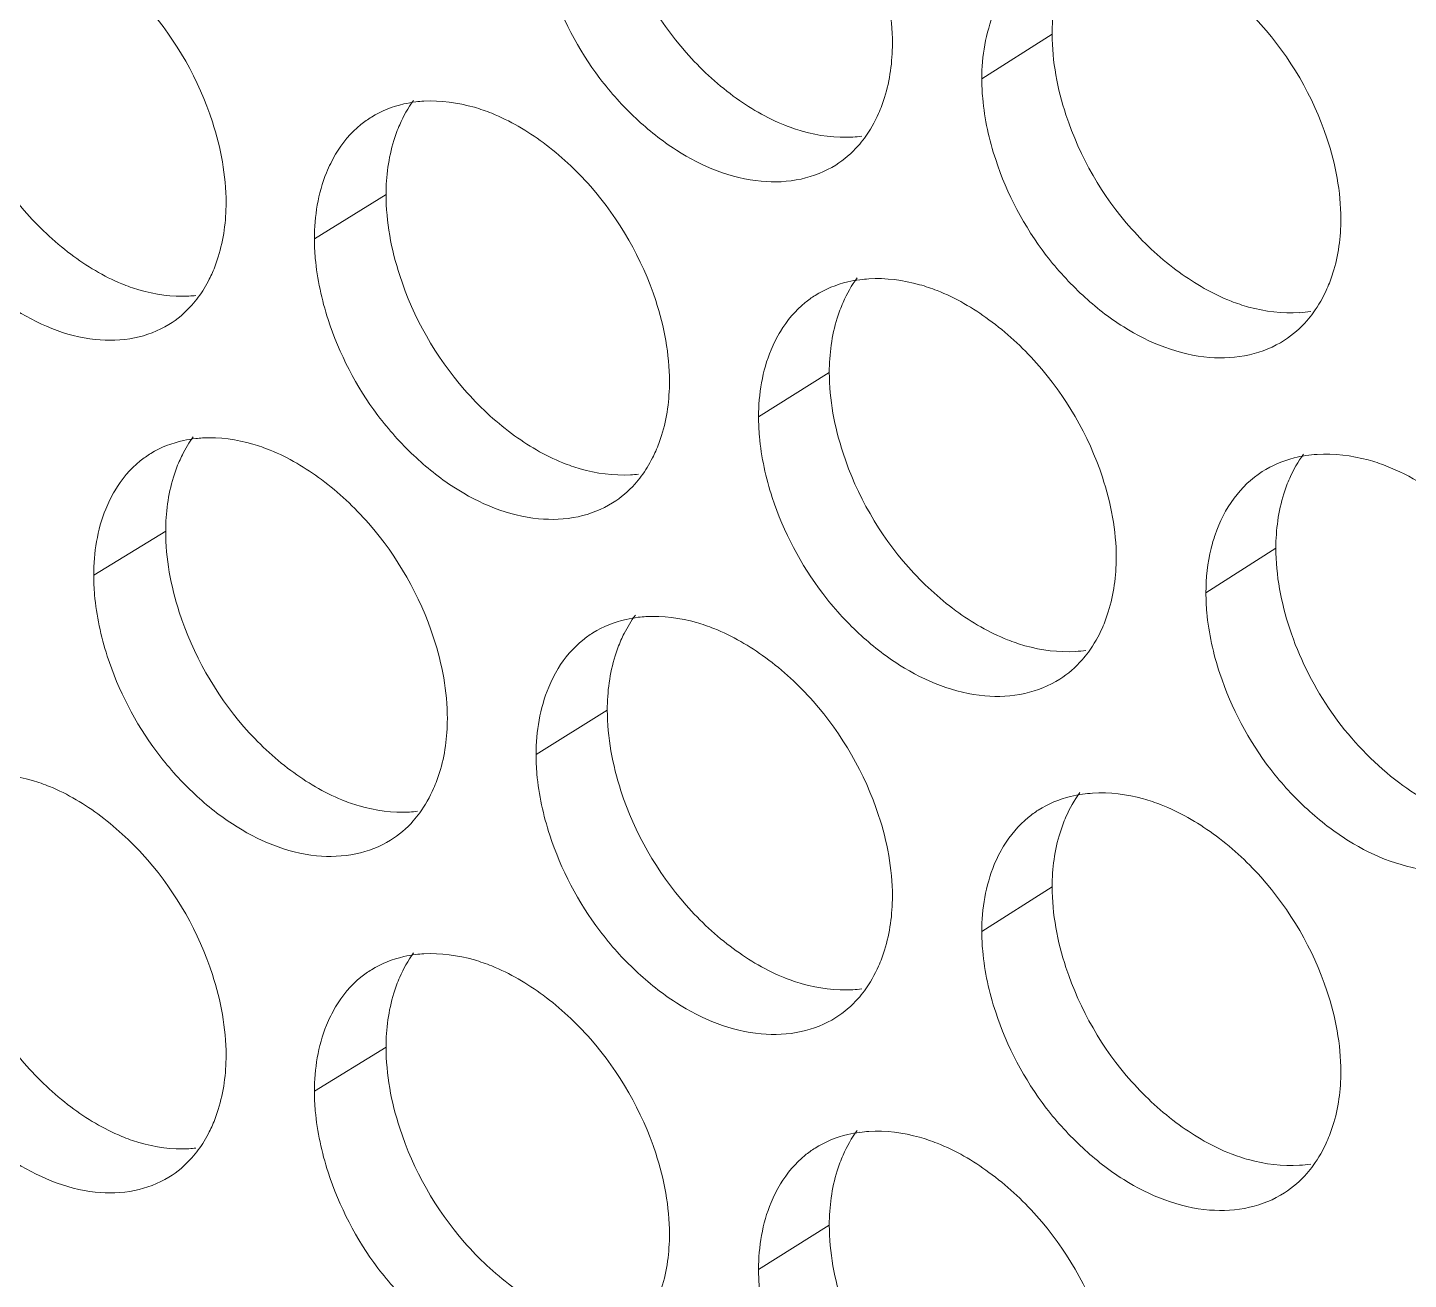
# Model space of a CAD drawing. Header units: millimetres. Extents: x 1177 to 4147, y 93 to 2194.
# Drawn here: x 2623.16 to 2635.9, y 749.04 to 760.61 of the extents above; entities that cross this region are included whole.
import ezdxf

# ---------------------------------------------------------------- set-up
doc = ezdxf.new("R2010")
doc.units = ezdxf.units.MM
doc.header["$LTSCALE"] = 0.1
doc.layers.get('0').update_dxf_attribs({"lineweight": 13})
doc.layers.add('标注', color=251, linetype='Continuous', lineweight=9)

# ---------------------------------------------------------------- blocks, each defined once
blk = doc.blocks.new('02')
for points, knots in [([(4627.348, 522.744), (4597.363, 531.299), (4553.55, 545.69), (4497.641, 568.487), (4458.71, 586.649), (4422.281, 606.068), (4388.51, 626.659), (4357.551, 648.334), (4338.416, 663.815), (4329.392, 671.722)], [0, 0, 0, 0, 0.278685, 0.411475, 0.539478, 0.662459, 0.780251, 0.892768, 1, 1, 1, 1]), ([(4626.906, 521.428), (4597.052, 529.945), (4553.424, 544.261), (4497.732, 566.923), (4458.929, 584.973), (4422.597, 604.269), (4388.892, 624.729), (4357.964, 646.263), (4338.829, 661.641), (4329.798, 669.496)], [0, 0, 0, 0, 0.278468, 0.411196, 0.539177, 0.662176, 0.780023, 0.892638, 1, 1, 1, 1]), ([(4628.518, 518.372), (4598.337, 526.935), (4554.235, 541.353), (4497.955, 564.22), (4458.766, 582.448), (4422.099, 601.945), (4388.114, 622.628), (4356.965, 644.402), (4337.717, 659.96), (4328.641, 667.907)], [0, 0, 0, 0, 0.278732, 0.411552, 0.539576, 0.662563, 0.780343, 0.892822, 1, 1, 1, 1]), ([(4328.202, 667.332), (4337.3, 659.316), (4356.601, 643.626), (4387.852, 621.677), (4421.956, 600.844), (4458.755, 581.215), (4498.091, 562.874), (4554.59, 539.876), (4598.873, 525.389), (4629.18, 516.79)], [0, 0, 0, 0, 0.107262, 0.219794, 0.337581, 0.460553, 0.588547, 0.721328, 1, 1, 1, 1])]:
    blk.add_open_spline(points, degree=3, knots=knots)
at = {"layer": '标注'}
for p, q in [((4530.01, 677.763), (4529.082, 677.173)), ((4530.01, 677.763), (4529.082, 677.173)), ((4521.226, 675.646), (4520.281, 675.064)), ((4527.071, 673.3), (4526.138, 672.713)), ((4518.32, 671.204), (4517.37, 670.624)), ((4532.96, 670.982), (4532.038, 670.39)), ((4524.143, 668.845), (4523.204, 668.26)), ((4530.01, 666.513), (4529.082, 665.923)), ((4521.226, 664.396), (4520.281, 663.814)), ((4527.071, 662.05), (4526.138, 661.463))]:
    blk.add_line(p, q, dxfattribs=at)
for centre, radius, start, end in [((4521.82, 675.201), 1.68, 93.2591, 96.8777), ((4527.279, 678.09), 1.689, 273.4759, 277.4824), ((4527.279, 678.09), 1.689, 273.4759, 277.4824), ((4527.696, 672.834), 1.703, 93.4995, 97.4403), ((4518.536, 675.961), 1.657, 273.1165, 276.3409), ((4533.162, 675.789), 1.705, 273.7086, 278.7138), ((4533.162, 675.789), 1.705, 273.7086, 278.7138), ((4518.899, 670.766), 1.671, 93.1402, 96.3143), ((4533.615, 670.503), 1.719, 93.732, 98.663), ((4524.353, 673.626), 1.681, 273.3584, 276.8634), ((4524.753, 668.385), 1.695, 93.382, 96.8256), ((4530.215, 671.311), 1.697, 273.5926, 278.0992), ((4530.65, 666.04), 1.711, 93.6161, 98.0527), ((4521.439, 669.162), 1.666, 273.2354, 276.9082), ((4521.82, 663.951), 1.68, 93.2591, 96.8777), ((4527.279, 666.84), 1.689, 273.4759, 277.4824), ((4527.696, 661.584), 1.703, 93.4995, 97.4403), ((4518.536, 664.711), 1.657, 273.1165, 276.3409), ((4533.162, 664.539), 1.705, 273.7086, 278.7138)]:
    blk.add_arc(centre, radius, start, end, dxfattribs=at)
for points, knots in [([(4527.903, 677.638), (4527.903, 677.999), (4527.725, 678.938), (4527.096, 680.028), (4526.268, 680.795), (4525.793, 681.073), (4525.55, 681.17)], [0, 0, 0, 0, 0.242965, 0.633489, 0.824097, 1, 1, 1, 1]), ([(4527.903, 677.638), (4527.903, 677.999), (4527.725, 678.938), (4527.096, 680.028), (4526.268, 680.795), (4525.793, 681.073), (4525.55, 681.17)], [0, 0, 0, 0, 0.242965, 0.633489, 0.824097, 1, 1, 1, 1]), ([(4524.143, 680.095), (4524.143, 679.734), (4524.32, 678.796), (4524.944, 677.704), (4525.769, 676.936), (4526.243, 676.657), (4526.485, 676.56)], [0, 0, 0, 0, 0.243267, 0.6339, 0.824316, 1, 1, 1, 1]), ([(4524.143, 680.095), (4524.143, 679.734), (4524.32, 678.796), (4524.944, 677.704), (4525.769, 676.936), (4526.243, 676.657), (4526.485, 676.56)], [0, 0, 0, 0, 0.243267, 0.6339, 0.824316, 1, 1, 1, 1]), ([(4519.116, 675.537), (4519.116, 675.898), (4518.939, 676.837), (4518.318, 677.931), (4517.499, 678.704), (4517.029, 678.987), (4516.789, 679.085)], [0, 0, 0, 0, 0.243452, 0.63453, 0.824864, 1, 1, 1, 1]), ([(4533.817, 675.324), (4533.817, 675.684), (4533.637, 676.623), (4533.002, 677.711), (4532.168, 678.473), (4531.69, 678.749), (4531.446, 678.844)], [0, 0, 0, 0, 0.242644, 0.632801, 0.82359, 1, 1, 1, 1]), ([(4533.817, 675.324), (4533.817, 675.684), (4533.637, 676.623), (4533.002, 677.711), (4532.168, 678.473), (4531.69, 678.749), (4531.446, 678.844)], [0, 0, 0, 0, 0.242644, 0.632801, 0.82359, 1, 1, 1, 1]), ([(4530.192, 678.685), (4530.162, 678.617), (4530.052, 678.322), (4530.01, 678.003), (4530.01, 677.763)], [0, 0, 0, 0, 0.236699, 1, 1, 1, 1]), ([(4530.192, 678.685), (4530.162, 678.617), (4530.052, 678.322), (4530.01, 678.003), (4530.01, 677.763)], [0, 0, 0, 0, 0.236699, 1, 1, 1, 1]), ([(4523.385, 678.444), (4523.532, 677.991), (4523.869, 677.345), (4524.5, 676.645), (4525.173, 676.107), (4525.946, 675.787), (4526.693, 675.821), (4527.017, 675.948), (4527.156, 676.036)], [0, 0, 0, 0, 0.283814, 0.425007, 0.559995, 0.797345, 0.901745, 1, 1, 1, 1]), ([(4523.385, 678.444), (4523.532, 677.991), (4523.869, 677.345), (4524.5, 676.645), (4525.173, 676.107), (4525.946, 675.787), (4526.693, 675.821), (4527.017, 675.948), (4527.156, 676.036)], [0, 0, 0, 0, 0.283814, 0.425007, 0.559995, 0.797345, 0.901745, 1, 1, 1, 1]), ([(4529.37, 678.298), (4529.323, 678.221), (4529.148, 677.871), (4529.082, 677.472), (4529.082, 677.173)], [0, 0, 0, 0, 0.23391, 1, 1, 1, 1]), ([(4529.37, 678.298), (4529.323, 678.221), (4529.148, 677.871), (4529.082, 677.472), (4529.082, 677.173)], [0, 0, 0, 0, 0.23391, 1, 1, 1, 1]), ([(4515.425, 678.02), (4515.425, 677.659), (4515.6, 676.72), (4516.216, 675.624), (4517.032, 674.85), (4517.5, 674.567), (4517.74, 674.469)], [0, 0, 0, 0, 0.243755, 0.63494, 0.825083, 1, 1, 1, 1]), ([(4530.01, 677.763), (4530.01, 677.402), (4530.189, 676.464), (4530.818, 675.374), (4531.649, 674.611), (4532.126, 674.334), (4532.37, 674.239)], [0, 0, 0, 0, 0.242946, 0.633213, 0.82381, 1, 1, 1, 1]), ([(4530.01, 677.763), (4530.01, 677.402), (4530.189, 676.464), (4530.818, 675.374), (4531.649, 674.611), (4532.126, 674.334), (4532.37, 674.239)], [0, 0, 0, 0, 0.242946, 0.633213, 0.82381, 1, 1, 1, 1]), ([(4527.721, 676.717), (4527.752, 676.785), (4527.861, 677.08), (4527.903, 677.398), (4527.903, 677.638)], [0, 0, 0, 0, 0.236641, 1, 1, 1, 1]), ([(4527.721, 676.717), (4527.752, 676.785), (4527.861, 677.08), (4527.903, 677.398), (4527.903, 677.638)], [0, 0, 0, 0, 0.236641, 1, 1, 1, 1]), ([(4529.082, 677.173), (4529.082, 677.087), (4529.1, 676.726), (4529.179, 676.369), (4529.265, 676.108)], [0, 0, 0, 0, 0.239466, 1, 1, 1, 1]), ([(4529.082, 677.173), (4529.082, 677.087), (4529.1, 676.726), (4529.179, 676.369), (4529.265, 676.108)], [0, 0, 0, 0, 0.239466, 1, 1, 1, 1]), ([(4521.619, 676.868), (4521.566, 676.862), (4521.361, 676.827), (4521.163, 676.749), (4521.032, 676.668)], [0, 0, 0, 0, 0.256832, 1, 1, 1, 1]), ([(4522.619, 676.718), (4522.544, 676.748), (4522.257, 676.848), (4521.947, 676.89), (4521.724, 676.878)], [0, 0, 0, 0, 0.26544, 1, 1, 1, 1]), ([(4521.032, 676.668), (4520.984, 676.639), (4520.798, 676.506), (4520.648, 676.325), (4520.56, 676.177)], [0, 0, 0, 0, 0.245581, 1, 1, 1, 1]), ([(4524.963, 673.181), (4524.963, 673.541), (4524.785, 674.48), (4524.159, 675.572), (4523.334, 676.341), (4522.86, 676.621), (4522.619, 676.718)], [0, 0, 0, 0, 0.243126, 0.633835, 0.824352, 1, 1, 1, 1]), ([(4521.406, 676.568), (4521.376, 676.5), (4521.267, 676.204), (4521.226, 675.886), (4521.226, 675.646)], [0, 0, 0, 0, 0.236256, 1, 1, 1, 1]), ([(4526.485, 676.56), (4526.56, 676.531), (4526.848, 676.432), (4527.158, 676.391), (4527.381, 676.404)], [0, 0, 0, 0, 0.265051, 1, 1, 1, 1]), ([(4526.485, 676.56), (4526.56, 676.531), (4526.848, 676.432), (4527.158, 676.391), (4527.381, 676.404)], [0, 0, 0, 0, 0.265051, 1, 1, 1, 1]), ([(4514.648, 676.374), (4514.793, 675.923), (4515.124, 675.277), (4515.744, 674.574), (4516.404, 674.032), (4517.165, 673.703), (4517.903, 673.725), (4518.224, 673.846), (4518.362, 673.931)], [0, 0, 0, 0, 0.285015, 0.426566, 0.56171, 0.798641, 0.902454, 1, 1, 1, 1]), ([(4527.156, 676.036), (4527.265, 676.105), (4527.399, 676.22), (4527.507, 676.355), (4527.534, 676.391)], [0, 0, 0, 0, 0.745148, 1, 1, 1, 1]), ([(4527.156, 676.036), (4527.265, 676.105), (4527.399, 676.22), (4527.507, 676.355), (4527.534, 676.391)], [0, 0, 0, 0, 0.745148, 1, 1, 1, 1]), ([(4520.56, 676.177), (4520.514, 676.099), (4520.344, 675.752), (4520.281, 675.359), (4520.281, 675.064)], [0, 0, 0, 0, 0.233434, 1, 1, 1, 1]), ([(4529.265, 676.108), (4529.413, 675.655), (4529.755, 675.008), (4530.393, 674.309), (4531.074, 673.774), (4531.856, 673.461), (4532.608, 673.503), (4532.934, 673.634), (4533.074, 673.724)], [0, 0, 0, 0, 0.283024, 0.423982, 0.55887, 0.796498, 0.901283, 1, 1, 1, 1]), ([(4529.265, 676.108), (4529.413, 675.655), (4529.755, 675.008), (4530.393, 674.309), (4531.074, 673.774), (4531.856, 673.461), (4532.608, 673.503), (4532.934, 673.634), (4533.074, 673.724)], [0, 0, 0, 0, 0.283024, 0.423982, 0.55887, 0.796498, 0.901283, 1, 1, 1, 1]), ([(4521.226, 675.646), (4521.226, 675.286), (4521.402, 674.347), (4522.024, 673.254), (4522.845, 672.483), (4523.318, 672.203), (4523.559, 672.106)], [0, 0, 0, 0, 0.243429, 0.634245, 0.824571, 1, 1, 1, 1]), ([(4518.936, 674.616), (4518.965, 674.684), (4519.074, 674.979), (4519.116, 675.297), (4519.116, 675.537)], [0, 0, 0, 0, 0.236199, 1, 1, 1, 1]), ([(4533.633, 674.401), (4533.664, 674.47), (4533.774, 674.765), (4533.817, 675.084), (4533.817, 675.324)], [0, 0, 0, 0, 0.236936, 1, 1, 1, 1]), ([(4533.633, 674.401), (4533.664, 674.47), (4533.774, 674.765), (4533.817, 675.084), (4533.817, 675.324)], [0, 0, 0, 0, 0.236936, 1, 1, 1, 1]), ([(4520.281, 675.064), (4520.281, 674.977), (4520.299, 674.616), (4520.377, 674.259), (4520.461, 673.997)], [0, 0, 0, 0, 0.239348, 1, 1, 1, 1]), ([(4517.74, 674.469), (4517.814, 674.438), (4518.098, 674.338), (4518.405, 674.294), (4518.626, 674.307)], [0, 0, 0, 0, 0.265516, 1, 1, 1, 1]), ([(4518.75, 674.291), (4518.805, 674.366), (4518.87, 674.474), (4518.923, 674.587), (4518.936, 674.616)], [0, 0, 0, 0, 0.744058, 1, 1, 1, 1]), ([(4527.475, 674.523), (4527.422, 674.516), (4527.215, 674.479), (4527.016, 674.398), (4526.884, 674.315)], [0, 0, 0, 0, 0.256726, 1, 1, 1, 1]), ([(4528.493, 674.379), (4528.417, 674.409), (4528.127, 674.507), (4527.816, 674.548), (4527.592, 674.534)], [0, 0, 0, 0, 0.265131, 1, 1, 1, 1]), ([(4518.362, 673.931), (4518.475, 674), (4518.612, 674.117), (4518.723, 674.255), (4518.75, 674.291)], [0, 0, 0, 0, 0.744664, 1, 1, 1, 1]), ([(4526.884, 674.315), (4526.838, 674.286), (4526.659, 674.157), (4526.513, 673.983), (4526.427, 673.841)], [0, 0, 0, 0, 0.246012, 1, 1, 1, 1]), ([(4530.855, 670.853), (4530.855, 671.213), (4530.675, 672.152), (4530.044, 673.241), (4529.212, 674.005), (4528.736, 674.283), (4528.493, 674.379)], [0, 0, 0, 0, 0.242804, 0.633144, 0.823843, 1, 1, 1, 1]), ([(4527.253, 674.223), (4527.223, 674.154), (4527.113, 673.859), (4527.071, 673.54), (4527.071, 673.3)], [0, 0, 0, 0, 0.236551, 1, 1, 1, 1]), ([(4532.37, 674.239), (4532.445, 674.21), (4532.736, 674.112), (4533.048, 674.073), (4533.272, 674.088)], [0, 0, 0, 0, 0.264749, 1, 1, 1, 1]), ([(4532.37, 674.239), (4532.445, 674.21), (4532.736, 674.112), (4533.048, 674.073), (4533.272, 674.088)], [0, 0, 0, 0, 0.264749, 1, 1, 1, 1]), ([(4520.461, 673.997), (4520.608, 673.545), (4520.943, 672.899), (4521.57, 672.197), (4522.239, 671.658), (4523.008, 671.336), (4523.752, 671.366), (4524.075, 671.491), (4524.214, 671.577)], [0, 0, 0, 0, 0.284212, 0.425524, 0.560563, 0.797774, 0.901979, 1, 1, 1, 1]), ([(4533.074, 673.724), (4533.184, 673.795), (4533.317, 673.913), (4533.426, 674.05), (4533.452, 674.086)], [0, 0, 0, 0, 0.745243, 1, 1, 1, 1]), ([(4533.074, 673.724), (4533.184, 673.795), (4533.317, 673.913), (4533.426, 674.05), (4533.452, 674.086)], [0, 0, 0, 0, 0.745243, 1, 1, 1, 1]), ([(4526.427, 673.841), (4526.379, 673.763), (4526.203, 673.413), (4526.138, 673.013), (4526.138, 672.713)], [0, 0, 0, 0, 0.233654, 1, 1, 1, 1]), ([(4524.782, 672.26), (4524.812, 672.328), (4524.921, 672.623), (4524.963, 672.941), (4524.963, 673.181)], [0, 0, 0, 0, 0.236494, 1, 1, 1, 1]), ([(4527.071, 673.3), (4527.071, 672.94), (4527.249, 672.002), (4527.876, 670.91), (4528.704, 670.145), (4529.179, 669.867), (4529.422, 669.771)], [0, 0, 0, 0, 0.243106, 0.633556, 0.824063, 1, 1, 1, 1]), ([(4526.138, 672.713), (4526.138, 672.627), (4526.155, 672.266), (4526.234, 671.909), (4526.319, 671.647)], [0, 0, 0, 0, 0.239426, 1, 1, 1, 1]), ([(4518.684, 672.45), (4518.63, 672.375), (4518.565, 672.268), (4518.512, 672.155), (4518.499, 672.126)], [0, 0, 0, 0, 0.744038, 1, 1, 1, 1]), ([(4518.715, 672.427), (4518.662, 672.421), (4518.455, 672.388), (4518.255, 672.311), (4518.122, 672.23)], [0, 0, 0, 0, 0.257038, 1, 1, 1, 1]), ([(4519.698, 672.273), (4519.624, 672.303), (4519.338, 672.404), (4519.03, 672.447), (4518.807, 672.435)], [0, 0, 0, 0, 0.265596, 1, 1, 1, 1]), ([(4522.034, 668.73), (4522.034, 669.091), (4521.856, 670.03), (4521.233, 671.123), (4520.411, 671.894), (4519.939, 672.175), (4519.698, 672.273)], [0, 0, 0, 0, 0.243289, 0.634182, 0.824608, 1, 1, 1, 1]), ([(4518.122, 672.23), (4518.074, 672.2), (4517.887, 672.068), (4517.737, 671.887), (4517.649, 671.738)], [0, 0, 0, 0, 0.245477, 1, 1, 1, 1]), ([(4518.499, 672.126), (4518.469, 672.058), (4518.361, 671.762), (4518.32, 671.444), (4518.32, 671.204)], [0, 0, 0, 0, 0.236109, 1, 1, 1, 1]), ([(4523.559, 672.106), (4523.633, 672.076), (4523.92, 671.977), (4524.229, 671.935), (4524.452, 671.948)], [0, 0, 0, 0, 0.265204, 1, 1, 1, 1]), ([(4524.591, 671.929), (4524.647, 672.005), (4524.714, 672.114), (4524.769, 672.23), (4524.782, 672.26)], [0, 0, 0, 0, 0.744156, 1, 1, 1, 1]), ([(4533.356, 672.202), (4533.304, 672.194), (4533.102, 672.154), (4532.909, 672.072), (4532.78, 671.99)], [0, 0, 0, 0, 0.256287, 1, 1, 1, 1]), ([(4534.41, 672.067), (4534.334, 672.097), (4534.042, 672.194), (4533.729, 672.233), (4533.503, 672.218)], [0, 0, 0, 0, 0.264829, 1, 1, 1, 1]), ([(4524.214, 671.577), (4524.323, 671.645), (4524.456, 671.76), (4524.565, 671.894), (4524.591, 671.929)], [0, 0, 0, 0, 0.745099, 1, 1, 1, 1]), ([(4532.78, 671.99), (4532.637, 671.898), (4532.377, 671.647), (4532.218, 671.327), (4532.159, 671.155)], [0, 0, 0, 0, 0.484049, 1, 1, 1, 1]), ([(4533.143, 671.905), (4533.113, 671.837), (4533.003, 671.541), (4532.96, 671.222), (4532.96, 670.982)], [0, 0, 0, 0, 0.236846, 1, 1, 1, 1]), ([(4536.79, 668.552), (4536.79, 668.912), (4536.645, 669.66), (4536.137, 670.685), (4535.377, 671.533), (4534.741, 671.939), (4534.41, 672.067)], [0, 0, 0, 0, 0.242263, 0.502569, 0.761592, 1, 1, 1, 1]), ([(4517.649, 671.738), (4517.603, 671.661), (4517.433, 671.314), (4517.37, 670.92), (4517.37, 670.624)], [0, 0, 0, 0, 0.233202, 1, 1, 1, 1]), ([(4526.319, 671.647), (4526.467, 671.195), (4526.807, 670.548), (4527.441, 669.849), (4528.118, 669.312), (4528.895, 668.996), (4529.645, 669.034), (4529.97, 669.163), (4530.11, 669.252)], [0, 0, 0, 0, 0.283418, 0.424493, 0.559431, 0.79692, 0.901513, 1, 1, 1, 1]), ([(4518.32, 671.204), (4518.32, 670.844), (4518.495, 669.905), (4519.114, 668.81), (4519.933, 668.038), (4520.403, 667.757), (4520.644, 667.659)], [0, 0, 0, 0, 0.243591, 0.634592, 0.824826, 1, 1, 1, 1]), ([(4532.159, 671.155), (4532.139, 671.097), (4532.066, 670.848), (4532.038, 670.587), (4532.038, 670.39)], [0, 0, 0, 0, 0.239111, 1, 1, 1, 1]), ([(4530.672, 669.931), (4530.702, 669.999), (4530.812, 670.294), (4530.855, 670.613), (4530.855, 670.853)], [0, 0, 0, 0, 0.236789, 1, 1, 1, 1]), ([(4532.96, 670.982), (4532.96, 670.622), (4533.104, 669.874), (4533.608, 668.848), (4534.364, 667.998), (4534.999, 667.592), (4535.328, 667.464)], [0, 0, 0, 0, 0.242567, 0.503029, 0.761892, 1, 1, 1, 1]), ([(4517.37, 670.624), (4517.37, 670.537), (4517.387, 670.176), (4517.465, 669.819), (4517.549, 669.557)], [0, 0, 0, 0, 0.23931, 1, 1, 1, 1]), ([(4532.038, 670.39), (4532.038, 670.304), (4532.055, 669.943), (4532.135, 669.586), (4532.221, 669.326)], [0, 0, 0, 0, 0.239506, 1, 1, 1, 1]), ([(4524.514, 670.097), (4524.458, 670.021), (4524.391, 669.912), (4524.337, 669.796), (4524.324, 669.767)], [0, 0, 0, 0, 0.744132, 1, 1, 1, 1]), ([(4525.55, 669.92), (4525.475, 669.95), (4525.187, 670.049), (4524.876, 670.091), (4524.653, 670.077)], [0, 0, 0, 0, 0.265285, 1, 1, 1, 1]), ([(4524.551, 670.068), (4524.497, 670.062), (4524.288, 670.026), (4524.086, 669.947), (4523.953, 669.863)], [0, 0, 0, 0, 0.256955, 1, 1, 1, 1]), ([(4527.903, 666.388), (4527.903, 666.749), (4527.725, 667.688), (4527.096, 668.778), (4526.268, 669.545), (4525.793, 669.823), (4525.55, 669.92)], [0, 0, 0, 0, 0.242965, 0.633489, 0.824097, 1, 1, 1, 1]), ([(4523.953, 669.863), (4523.907, 669.834), (4523.727, 669.706), (4523.581, 669.533), (4523.494, 669.391)], [0, 0, 0, 0, 0.245938, 1, 1, 1, 1]), ([(4524.324, 669.767), (4524.294, 669.699), (4524.185, 669.403), (4524.143, 669.085), (4524.143, 668.845)], [0, 0, 0, 0, 0.236404, 1, 1, 1, 1]), ([(4529.422, 669.771), (4529.497, 669.742), (4529.786, 669.643), (4530.097, 669.603), (4530.321, 669.618)], [0, 0, 0, 0, 0.264899, 1, 1, 1, 1]), ([(4517.549, 669.557), (4517.695, 669.106), (4518.028, 668.46), (4518.651, 667.757), (4519.316, 667.216), (4520.081, 666.891), (4520.822, 666.917), (4521.144, 667.04), (4521.283, 667.126)], [0, 0, 0, 0, 0.284613, 0.426043, 0.561135, 0.798206, 0.902216, 1, 1, 1, 1]), ([(4530.11, 669.252), (4530.219, 669.321), (4530.353, 669.438), (4530.461, 669.574), (4530.488, 669.61)], [0, 0, 0, 0, 0.745196, 1, 1, 1, 1]), ([(4523.494, 669.391), (4523.447, 669.313), (4523.27, 668.962), (4523.204, 668.56), (4523.204, 668.26)], [0, 0, 0, 0, 0.233396, 1, 1, 1, 1]), ([(4532.221, 669.326), (4532.37, 668.872), (4532.714, 668.224), (4533.356, 667.527), (4534.041, 666.993), (4534.827, 666.684), (4535.582, 666.73), (4535.909, 666.863), (4536.049, 666.954)], [0, 0, 0, 0, 0.282632, 0.423473, 0.558313, 0.796079, 0.901055, 1, 1, 1, 1]), ([(4524.143, 668.845), (4524.143, 668.484), (4524.32, 667.546), (4524.944, 666.454), (4525.769, 665.686), (4526.243, 665.407), (4526.485, 665.31)], [0, 0, 0, 0, 0.243267, 0.6339, 0.824316, 1, 1, 1, 1]), ([(4521.853, 667.81), (4521.883, 667.878), (4521.992, 668.173), (4522.034, 668.491), (4522.034, 668.73)], [0, 0, 0, 0, 0.236346, 1, 1, 1, 1]), ([(4523.204, 668.26), (4523.204, 668.173), (4523.221, 667.812), (4523.3, 667.455), (4523.385, 667.194)], [0, 0, 0, 0, 0.239387, 1, 1, 1, 1]), ([(4516.789, 667.835), (4516.715, 667.865), (4516.43, 667.966), (4516.123, 668.01), (4515.901, 667.999)], [0, 0, 0, 0, 0.265755, 1, 1, 1, 1]), ([(4519.116, 664.287), (4519.116, 664.648), (4518.939, 665.587), (4518.318, 666.681), (4517.499, 667.454), (4517.029, 667.737), (4516.789, 667.835)], [0, 0, 0, 0, 0.243452, 0.63453, 0.824864, 1, 1, 1, 1]), ([(4530.41, 667.734), (4530.357, 667.727), (4530.153, 667.688), (4529.957, 667.607), (4529.827, 667.524)], [0, 0, 0, 0, 0.256503, 1, 1, 1, 1]), ([(4531.446, 667.594), (4531.37, 667.624), (4531.079, 667.722), (4530.767, 667.762), (4530.542, 667.748)], [0, 0, 0, 0, 0.264979, 1, 1, 1, 1]), ([(4520.644, 667.659), (4520.718, 667.629), (4521.004, 667.529), (4521.311, 667.486), (4521.533, 667.499)], [0, 0, 0, 0, 0.265359, 1, 1, 1, 1]), ([(4533.817, 664.074), (4533.817, 664.434), (4533.637, 665.373), (4533.002, 666.461), (4532.168, 667.223), (4531.69, 667.499), (4531.446, 667.594)], [0, 0, 0, 0, 0.242644, 0.632801, 0.82359, 1, 1, 1, 1]), ([(4521.283, 667.126), (4521.395, 667.195), (4521.532, 667.313), (4521.643, 667.451), (4521.669, 667.488)], [0, 0, 0, 0, 0.744745, 1, 1, 1, 1]), ([(4529.827, 667.524), (4529.781, 667.495), (4529.602, 667.365), (4529.457, 667.191), (4529.37, 667.048)], [0, 0, 0, 0, 0.246085, 1, 1, 1, 1]), ([(4530.192, 667.435), (4530.162, 667.367), (4530.052, 667.072), (4530.01, 666.753), (4530.01, 666.513)], [0, 0, 0, 0, 0.236699, 1, 1, 1, 1]), ([(4523.385, 667.194), (4523.532, 666.741), (4523.869, 666.095), (4524.5, 665.395), (4525.173, 664.857), (4525.946, 664.537), (4526.693, 664.571), (4527.017, 664.698), (4527.156, 664.786)], [0, 0, 0, 0, 0.283814, 0.425007, 0.559995, 0.797345, 0.901745, 1, 1, 1, 1]), ([(4529.37, 667.048), (4529.323, 666.971), (4529.148, 666.621), (4529.082, 666.222), (4529.082, 665.923)], [0, 0, 0, 0, 0.23391, 1, 1, 1, 1]), ([(4515.425, 666.77), (4515.425, 666.409), (4515.6, 665.47), (4516.216, 664.374), (4517.032, 663.6), (4517.5, 663.317), (4517.74, 663.219)], [0, 0, 0, 0, 0.243755, 0.63494, 0.825083, 1, 1, 1, 1]), ([(4530.01, 666.513), (4530.01, 666.152), (4530.189, 665.214), (4530.818, 664.124), (4531.649, 663.361), (4532.126, 663.084), (4532.37, 662.989)], [0, 0, 0, 0, 0.242946, 0.633213, 0.82381, 1, 1, 1, 1]), ([(4527.721, 665.467), (4527.752, 665.535), (4527.861, 665.83), (4527.903, 666.148), (4527.903, 666.388)], [0, 0, 0, 0, 0.236641, 1, 1, 1, 1]), ([(4529.082, 665.923), (4529.082, 665.837), (4529.1, 665.476), (4529.179, 665.119), (4529.265, 664.858)], [0, 0, 0, 0, 0.239466, 1, 1, 1, 1]), ([(4521.619, 665.618), (4521.566, 665.612), (4521.361, 665.577), (4521.163, 665.499), (4521.032, 665.418)], [0, 0, 0, 0, 0.256832, 1, 1, 1, 1]), ([(4522.619, 665.468), (4522.544, 665.498), (4522.257, 665.598), (4521.947, 665.64), (4521.724, 665.628)], [0, 0, 0, 0, 0.26544, 1, 1, 1, 1]), ([(4521.032, 665.418), (4520.984, 665.389), (4520.798, 665.256), (4520.648, 665.075), (4520.56, 664.927)], [0, 0, 0, 0, 0.245581, 1, 1, 1, 1]), ([(4524.963, 661.931), (4524.963, 662.291), (4524.785, 663.23), (4524.159, 664.322), (4523.334, 665.091), (4522.86, 665.371), (4522.619, 665.468)], [0, 0, 0, 0, 0.243126, 0.633835, 0.824352, 1, 1, 1, 1]), ([(4521.406, 665.318), (4521.376, 665.25), (4521.267, 664.954), (4521.226, 664.636), (4521.226, 664.396)], [0, 0, 0, 0, 0.236256, 1, 1, 1, 1]), ([(4526.485, 665.31), (4526.56, 665.281), (4526.848, 665.182), (4527.158, 665.141), (4527.381, 665.154)], [0, 0, 0, 0, 0.265051, 1, 1, 1, 1]), ([(4514.648, 665.124), (4514.793, 664.673), (4515.124, 664.027), (4515.744, 663.324), (4516.404, 662.782), (4517.165, 662.453), (4517.903, 662.475), (4518.224, 662.596), (4518.362, 662.681)], [0, 0, 0, 0, 0.285015, 0.426566, 0.56171, 0.798641, 0.902454, 1, 1, 1, 1]), ([(4527.156, 664.786), (4527.265, 664.855), (4527.399, 664.97), (4527.507, 665.105), (4527.534, 665.141)], [0, 0, 0, 0, 0.745148, 1, 1, 1, 1]), ([(4520.56, 664.927), (4520.514, 664.849), (4520.344, 664.502), (4520.281, 664.109), (4520.281, 663.814)], [0, 0, 0, 0, 0.233434, 1, 1, 1, 1]), ([(4529.265, 664.858), (4529.413, 664.405), (4529.755, 663.758), (4530.393, 663.059), (4531.074, 662.524), (4531.856, 662.211), (4532.608, 662.253), (4532.934, 662.384), (4533.074, 662.474)], [0, 0, 0, 0, 0.283024, 0.423982, 0.55887, 0.796498, 0.901283, 1, 1, 1, 1]), ([(4518.936, 663.366), (4518.965, 663.434), (4519.074, 663.729), (4519.116, 664.047), (4519.116, 664.287)], [0, 0, 0, 0, 0.236199, 1, 1, 1, 1]), ([(4521.226, 664.396), (4521.226, 664.036), (4521.402, 663.097), (4522.024, 662.004), (4522.845, 661.233), (4523.318, 660.953), (4523.559, 660.856)], [0, 0, 0, 0, 0.243429, 0.634245, 0.824571, 1, 1, 1, 1]), ([(4533.633, 663.151), (4533.664, 663.22), (4533.774, 663.515), (4533.817, 663.834), (4533.817, 664.074)], [0, 0, 0, 0, 0.236936, 1, 1, 1, 1]), ([(4520.281, 663.814), (4520.281, 663.727), (4520.299, 663.366), (4520.377, 663.009), (4520.461, 662.747)], [0, 0, 0, 0, 0.239348, 1, 1, 1, 1]), ([(4518.75, 663.041), (4518.805, 663.116), (4518.87, 663.224), (4518.923, 663.337), (4518.936, 663.366)], [0, 0, 0, 0, 0.744058, 1, 1, 1, 1]), ([(4517.74, 663.219), (4517.814, 663.188), (4518.098, 663.088), (4518.405, 663.044), (4518.626, 663.057)], [0, 0, 0, 0, 0.265516, 1, 1, 1, 1]), ([(4527.475, 663.273), (4527.422, 663.266), (4527.215, 663.229), (4527.016, 663.148), (4526.884, 663.065)], [0, 0, 0, 0, 0.256726, 1, 1, 1, 1]), ([(4528.493, 663.129), (4528.417, 663.159), (4528.127, 663.257), (4527.816, 663.298), (4527.592, 663.284)], [0, 0, 0, 0, 0.265131, 1, 1, 1, 1]), ([(4518.362, 662.681), (4518.475, 662.75), (4518.612, 662.867), (4518.723, 663.005), (4518.75, 663.041)], [0, 0, 0, 0, 0.744664, 1, 1, 1, 1]), ([(4526.884, 663.065), (4526.838, 663.036), (4526.659, 662.907), (4526.513, 662.733), (4526.427, 662.591)], [0, 0, 0, 0, 0.246012, 1, 1, 1, 1]), ([(4530.855, 659.603), (4530.855, 659.963), (4530.675, 660.902), (4530.044, 661.991), (4529.212, 662.755), (4528.736, 663.033), (4528.493, 663.129)], [0, 0, 0, 0, 0.242804, 0.633144, 0.823843, 1, 1, 1, 1]), ([(4532.37, 662.989), (4532.445, 662.96), (4532.736, 662.862), (4533.048, 662.823), (4533.272, 662.838)], [0, 0, 0, 0, 0.264749, 1, 1, 1, 1]), ([(4527.253, 662.973), (4527.223, 662.904), (4527.113, 662.609), (4527.071, 662.29), (4527.071, 662.05)], [0, 0, 0, 0, 0.236551, 1, 1, 1, 1]), ([(4533.074, 662.474), (4533.184, 662.545), (4533.317, 662.663), (4533.426, 662.8), (4533.452, 662.836)], [0, 0, 0, 0, 0.745243, 1, 1, 1, 1]), ([(4520.461, 662.747), (4520.608, 662.295), (4520.943, 661.649), (4521.57, 660.947), (4522.239, 660.408), (4523.008, 660.086), (4523.752, 660.116), (4524.075, 660.241), (4524.214, 660.327)], [0, 0, 0, 0, 0.284212, 0.425524, 0.560563, 0.797774, 0.901979, 1, 1, 1, 1]), ([(4526.427, 662.591), (4526.379, 662.513), (4526.203, 662.163), (4526.138, 661.763), (4526.138, 661.463)], [0, 0, 0, 0, 0.233654, 1, 1, 1, 1]), ([(4524.782, 661.01), (4524.812, 661.078), (4524.921, 661.373), (4524.963, 661.691), (4524.963, 661.931)], [0, 0, 0, 0, 0.236494, 1, 1, 1, 1]), ([(4527.071, 662.05), (4527.071, 661.69), (4527.249, 660.752), (4527.876, 659.66), (4528.704, 658.895), (4529.179, 658.617), (4529.422, 658.521)], [0, 0, 0, 0, 0.243106, 0.633556, 0.824063, 1, 1, 1, 1]), ([(4526.138, 661.463), (4526.138, 661.377), (4526.155, 661.016), (4526.234, 660.659), (4526.319, 660.397)], [0, 0, 0, 0, 0.239426, 1, 1, 1, 1])]:
    blk.add_open_spline(points, degree=3, knots=knots, dxfattribs=at)
for points in [[(4521.589, 676.889), (4521.516, 676.789), (4521.455, 676.681), (4521.406, 676.568)], [(4527.534, 676.391), (4527.608, 676.492), (4527.671, 676.602), (4527.721, 676.717)], [(4527.534, 676.391), (4527.608, 676.492), (4527.671, 676.602), (4527.721, 676.717)], [(4527.44, 674.548), (4527.365, 674.447), (4527.303, 674.337), (4527.253, 674.223)], [(4533.452, 674.086), (4533.524, 674.184), (4533.584, 674.29), (4533.633, 674.401)], [(4533.452, 674.086), (4533.524, 674.184), (4533.584, 674.29), (4533.633, 674.401)], [(4533.324, 672.22), (4533.252, 672.122), (4533.192, 672.016), (4533.143, 671.905)], [(4530.488, 669.61), (4530.561, 669.709), (4530.622, 669.818), (4530.672, 669.931)], [(4521.669, 667.488), (4521.742, 667.588), (4521.804, 667.697), (4521.853, 667.81)], [(4530.376, 667.756), (4530.303, 667.656), (4530.242, 667.548), (4530.192, 667.435)], [(4521.589, 665.639), (4521.516, 665.539), (4521.455, 665.431), (4521.406, 665.318)], [(4527.534, 665.141), (4527.608, 665.242), (4527.671, 665.352), (4527.721, 665.467)], [(4527.44, 663.298), (4527.365, 663.197), (4527.303, 663.087), (4527.253, 662.973)], [(4533.452, 662.836), (4533.524, 662.934), (4533.584, 663.04), (4533.633, 663.151)]]:
    blk.add_open_spline(points, degree=3, dxfattribs=at)

msp = doc.modelspace()

# ---------------------------------------------------------------- block references
at = {"xscale": 0.7, "yscale": 0.7, "zscale": 0.7}
msp.add_blockref('02', (-538.391, 286.112), dxfattribs=at)

doc.saveas('drawing.dxf')
